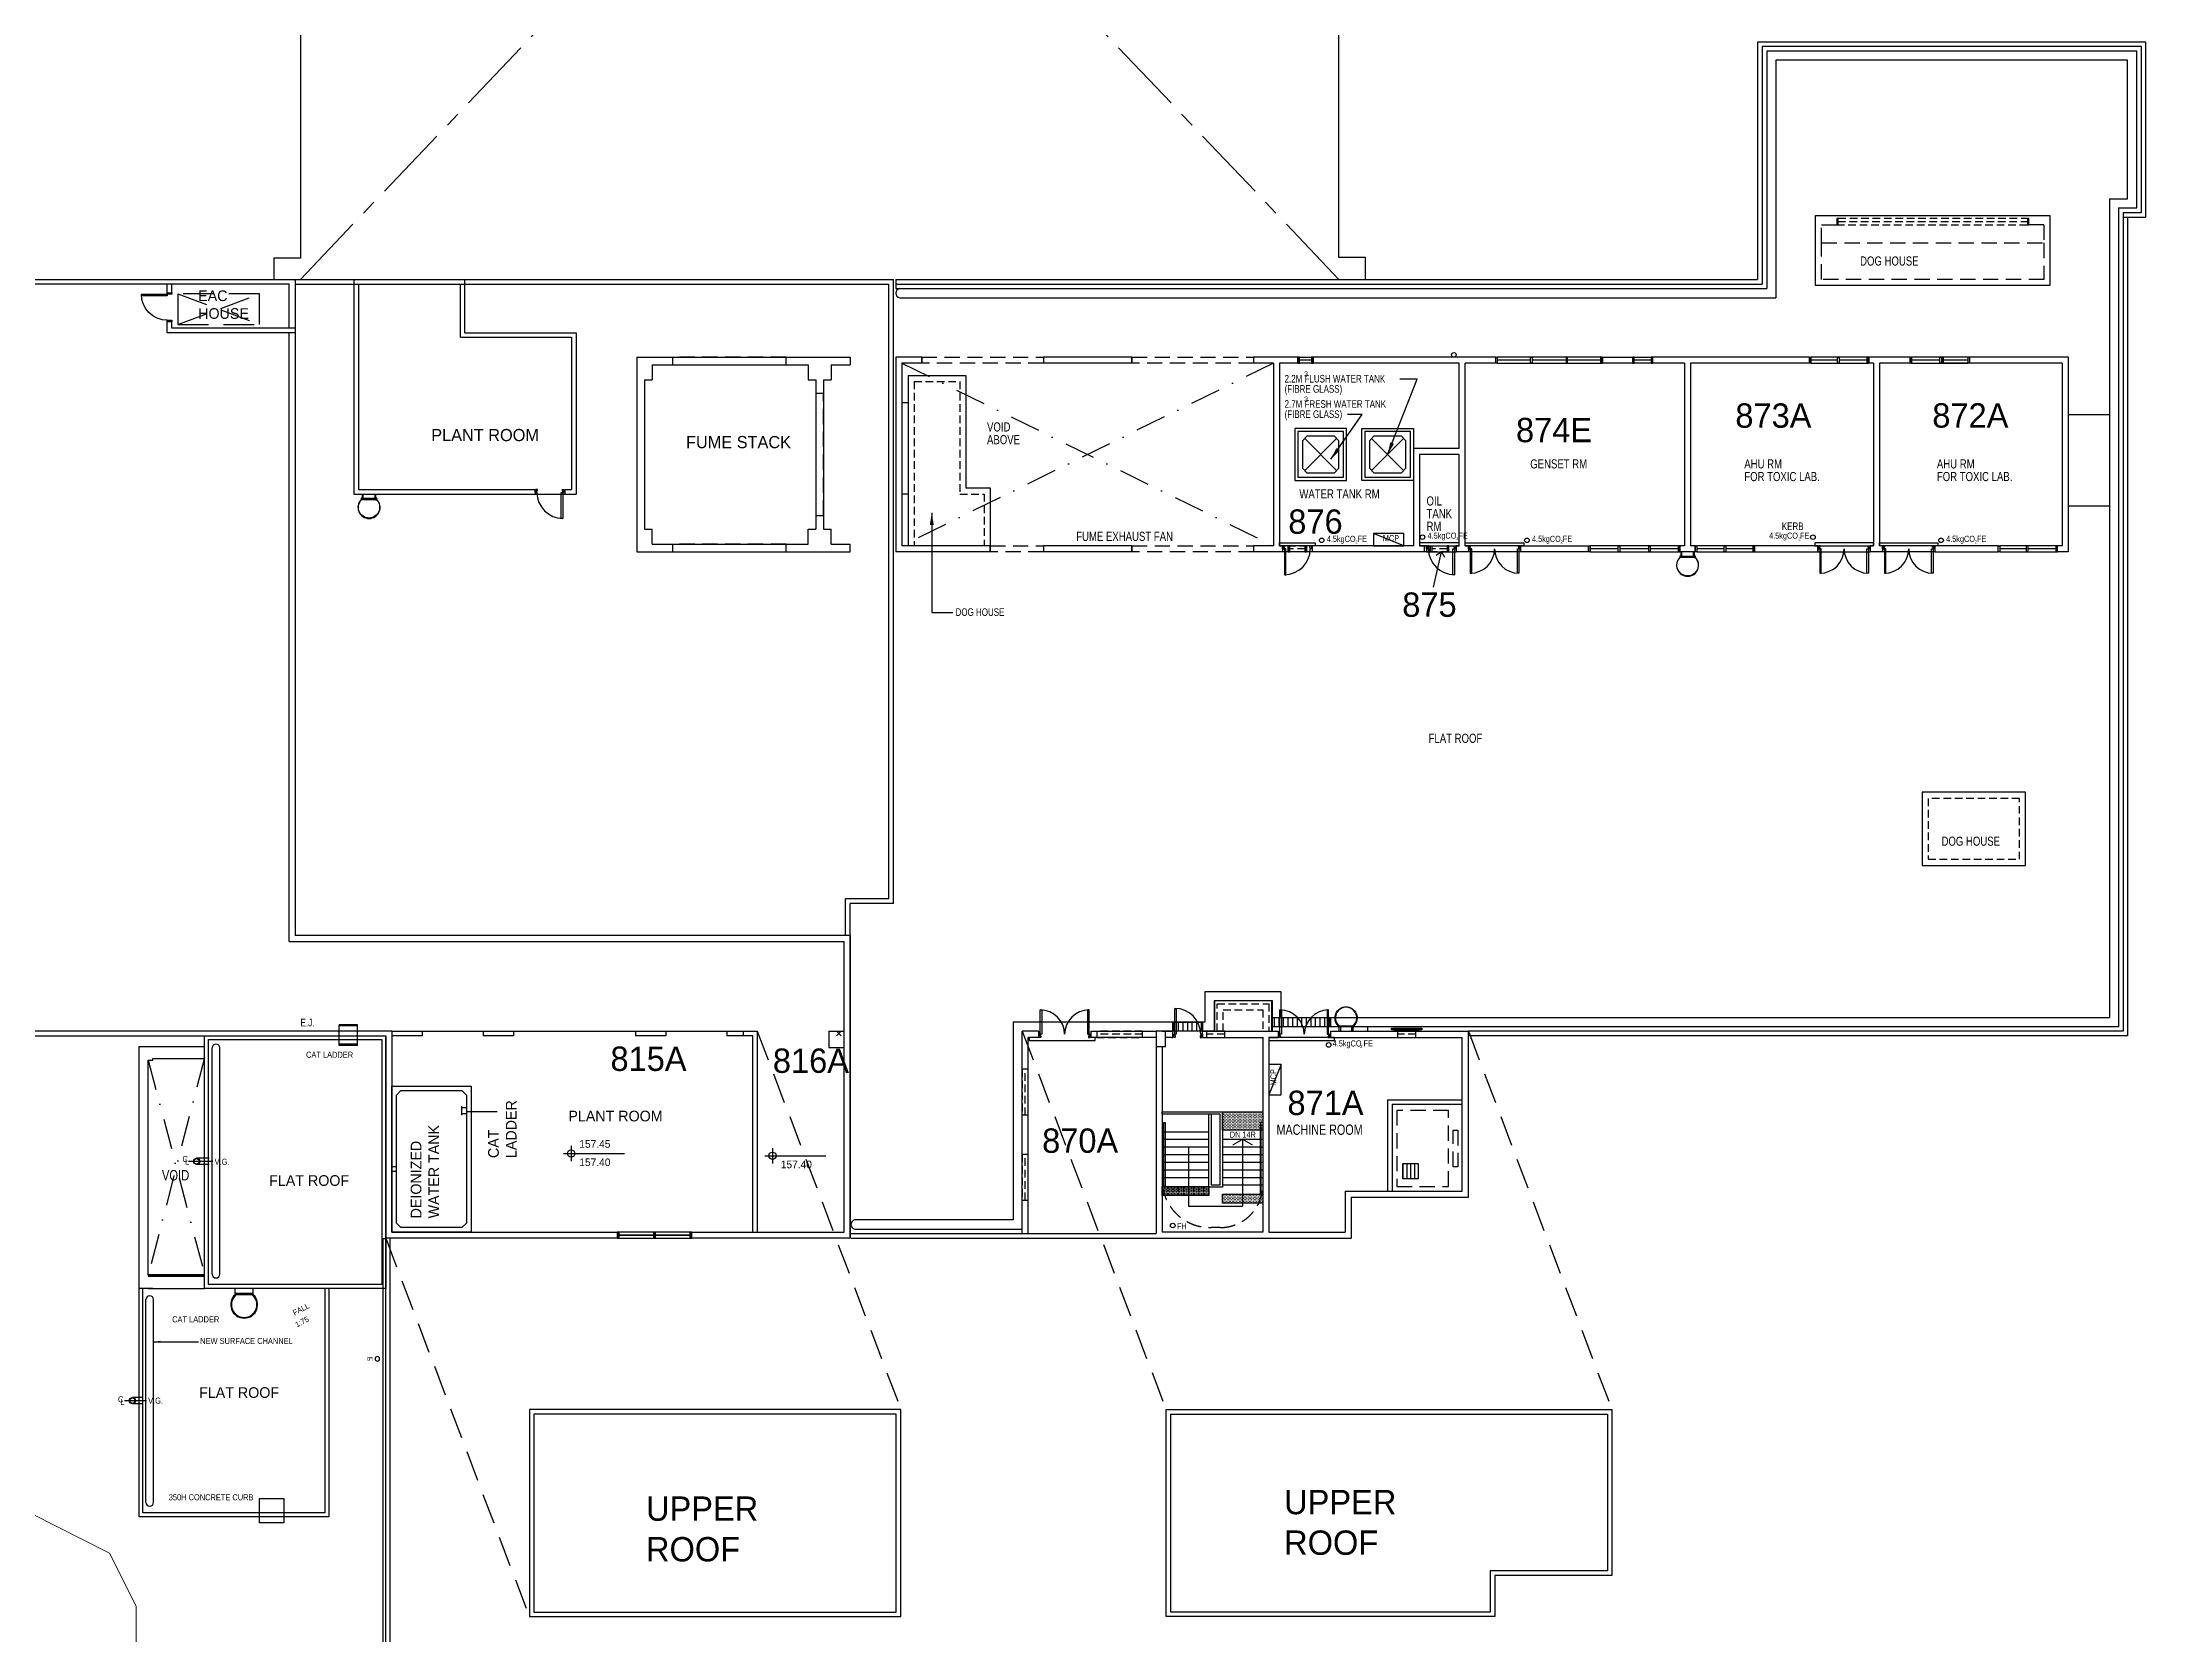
# Model space of a CAD drawing. Header units: millimetres. Extents: x -68474 to 329073, y -131063 to 73864.
# Drawn here: x 190464 to 259550, y -62584 to -10250 of the extents above; entities that cross this region are included whole.
import ezdxf

# ---------------------------------------------------------------- set-up
doc = ezdxf.new("R2010")
doc.units = ezdxf.units.MM
doc.header["$LTSCALE"] = 2000
doc.header["$MEASUREMENT"] = 0
for name, pattern in [('CENTER', [2, 1.25, -0.25, 0.25, -0.25]), ('DASHDOT', [1, 0.5, -0.25, 0, -0.25]), ('DASHED', [0.75, 0.5, -0.25]), ('HIDDEN', [0.375, 0.25, -0.125]), ('HIDDEN2', [0.1875, 0.125, -0.0625]), ('s5157a$0$DASHDOT', [1, 0.5, -0.25, 0, -0.25]), ('s5157a$0$DASHED', [0.75, 0.5, -0.25])]:
    doc.linetypes.add(name, pattern=pattern)
doc.layers.add('A-DETL-2', color=90, linetype='Continuous', lineweight=5)
for name, color, linetype in [('AR-ROOM', 15, 'Continuous'), ('AR-WALL', 137, 'Continuous'), ('PDR51', 4, 'Continuous')]:
    doc.layers.add(name, color=color, linetype=linetype)
doc.styles.add('ROMANS', font='romans')
doc.styles.add('s5157a$0$ROMANS', font='romans')
doc.styles.add('s5157a$0$STANDARD', font='txt')
doc.styles.get("Standard").update_dxf_attribs({"font": 'arial.ttf'})
doc.dimstyles.new('dim-arrow', dxfattribs={"dimscale": 100, "dimtxt": 2.5, "dimasz": 4, "dimexe": 1, "dimexo": 2, "dimgap": 1, "dimtad": 1, "dimdec": 3, "dimdsep": 46, "dimtxsty": 'ROMANS', "dimblk1": 'OBLIQUE', "dimblk2": 'OBLIQUE', "dimsah": 1, "dimcen": 1, "dimdle": 1, "dimclrd": 256, "dimclre": 256, "dimclrt": 2, "dimadec": 0, "dimazin": 0, "dimtfac": 1, "dimtdec": 3, "dimtix": 1, "dimtmove": 2, "dimatfit": 3, "dimfxl": 1, "dimtolj": 1, "dimlwd": -1, "dimlwe": -1, "dimarcsym": 0})
doc.dimstyles.new('s5157a$0$STANDARD$7', dxfattribs={"dimtxt": 200, "dimasz": 200, "dimexe": 200, "dimexo": 400, "dimgap": 100, "dimtad": 1, "dimdec": 0, "dimzin": 0, "dimdsep": 46, "dimtxsty": 's5157a$0$ROMANS', "dimcen": 20, "dimdle": 200, "dimclrt": 6, "dimadec": 0, "dimazin": 0, "dimtfac": 1, "dimtdec": 0, "dimtofl": 0, "dimtmove": 2, "dimatfit": 3, "dimfxl": 1, "dimtolj": 1, "dimtzin": 0, "dimarcsym": 0})

# ---------------------------------------------------------------- blocks, each defined once
blk = doc.blocks.new('FS')
blk.add_circle((0, 0), 75)
at = {"width": 0.75}
for tag, p, height in [('FS', (-638, -75), 200), ('2', (-329, -75), 100)]:
    blk.add_attdef(tag, p, '', height=height, dxfattribs=at)
blk = doc.blocks.new('_Oblique')
at = {"color": 0, "linetype": 'ByBlock', "lineweight": -2}
blk.add_line((-0.5, -0.5), (0.5, 0.5), dxfattribs=at)

msp = doc.modelspace()

# ---------------------------------------------------------------- hatches: boundary and pattern name
at = {"layer": 'AR-WALL', "linetype": 'Continuous'}
h = msp.add_hatch(dxfattribs=at)
h.set_pattern_fill('_USER', color=256, scale=150, angle=90, style=0, pattern_type=0)
h.set_pattern_definition([(90, (-26615, -60700), (-150, 9e-15), [])])
h.paths.add_polyline_path([(228570, -42750), (227600, -42750), (227600, -42450), (228570, -42450)])
h = msp.add_hatch(dxfattribs=at)
h.set_pattern_fill('_USER', color=256, scale=150, angle=90, style=0, pattern_type=0)
h.set_pattern_definition([(90, (-22565, -60550), (-150, 9e-15), [])])
h.paths.add_polyline_path([(232770, -42600), (230850, -42600), (230850, -42300), (232770, -42300)])
at = {"layer": 'AR-WALL'}
h = msp.add_hatch(dxfattribs=at)
h.set_pattern_fill('DOTS', color=256, scale=750, angle=360, style=0)
h.set_pattern_definition([(180, (222442.75, -34818.24), (-23.4375, -46.875), [0, -46.875])])
h.paths.add_polyline_path([(229225, -46000), (229225, -45400), (230550, -45400), (230550, -46000)])
h = msp.add_hatch(dxfattribs=at)
h.set_pattern_fill('_USER', color=256, scale=125, angle=90, style=0, pattern_type=0)
h.set_pattern_definition([(270, (248664.33, 214409.74), (-125, -8e-15), [])])
h.paths.add_polyline_path([(235650, -47100), (235650, -47600), (235150, -47600), (235150, -47100)])
h = msp.add_hatch(dxfattribs=at)
h.set_pattern_fill('DOTS', color=256, scale=750, angle=360, style=0)
h.set_pattern_definition([(180, (220592.75, -36968.24), (-23.4375, -46.875), [0, -46.875])])
h.paths.add_polyline_path([(227250, -48150), (227250, -47850), (228775, -47850), (228775, -48150)])
h = msp.add_hatch(dxfattribs=at)
h.set_pattern_fill('DOTS', color=256, scale=750, angle=360, style=0)
h.set_pattern_definition([(180, (222442.75, -37218.24), (-23.4375, -46.875), [0, -46.875])])
h.paths.add_polyline_path([(229225, -48400), (229225, -48100), (230550, -48100), (230550, -48400)])

# ---------------------------------------------------------------- linework, layer by layer
at = {"color": 10, "linetype": 'CENTER'}
for p, q in [((198950, -18049.9), (233050, 17825)), ((233050, -18050), (198950, 17825))]:
    msp.add_line(p, q, dxfattribs=at)
at = {"color": 10}
for points in [[(214100, 17825), (198950, 17825), (198950, -17350), (198075, -17350), (198075, -18049.9)], [(233925, -18050), (233925, -17325), (233050, -17325), (233050, 17825), (217900, 17825)]]:
    msp.add_lwpolyline(points, dxfattribs=at)
at = {"layer": 'A-DETL-2'}
for p, q in [((192674.4, -59893.8), (190149.9, -58615.9)), ((193548.7, -61639.6), (192674.4, -59893.8)), ((193548.7, -67699.7), (193548.7, -61639.6))]:
    msp.add_line(p, q, dxfattribs=at)
at = {"layer": 'AR-ROOM'}
for p, q in [((236152.2, -28154.4), (236415, -27000)), ((236415, -27000), (236242.2, -27120.9)), ((236415, -27000), (236519.4, -27171.5))]:
    msp.add_line(p, q, dxfattribs=at)
at = {"layer": 'AR-WALL'}
for p, q in [((246800, -10250), (246800, -18050)), ((259550, -10250), (246800, -10250)), ((259550, -16000), (259550, -10250)), ((246950, -10400), (246950, -18200)), ((259400, -10400), (246950, -10400)), ((259400, -15850), (259400, -10400)), ((258800, -15850), (259400, -15850)), ((258800, -15850), (258800, -42750)), ((258800, -16000), (259550, -16000)), ((258950, -16000), (258950, -42900)), ((198775, -18049.9), (218424.9, -18049.9)), ((198775, -18199.9), (218274.9, -18199.9)), ((200700, -18049.9), (200700, -25099.9)), ((200700, -18049.9), (204350, -18049.9)), ((200850, -18199.9), (204200, -18199.9)), ((200850, -18199.9), (200850, -24949.9)), ((204200, -19949.9), (204200, -18199.9)), ((204350, -19799.9), (204350, -18049.9)), ((218274.9, -38400), (218274.9, -18199.9)), ((218424.9, -38550), (218424.9, -18049.9)), ((218500, -18050), (246800, -18050)), ((218500, -18050), (218500, -18350)), ((218500, -18200), (246950, -18200)), ((204200, -19949.9), (207850, -19949.9)), ((204350, -19799.9), (208000, -19799.9)), ((207850, -19949.9), (207850, -24949.9)), ((208000, -19799.9), (208000, -25099.9)), ((210000, -20600), (210000, -27000)), ((210000, -20600), (217000, -20600)), ((217000, -20600), (217000, -20850)), ((218500, -20600), (218500, -27000)), ((219350, -20600), (218500, -20600)), ((219350, -20600), (219350, -20800)), ((226250, -20600), (223350, -20600)), ((223350, -20600), (223350, -20800)), ((226250, -20600), (226250, -20800)), ((230250, -20600), (230250, -20800)), ((231700, -20600), (230250, -20600)), ((231700, -20800), (231700, -20600)), ((232150, -20700), (231750, -20700)), ((232200, -20800), (232200, -20600)), ((238200, -20600), (232200, -20600)), ((238200, -20800), (238200, -20600)), ((239341.7, -20700), (238250, -20700)), ((240508.3, -20700), (239391.7, -20700)), ((241650, -20700), (240558.3, -20700)), ((241700, -20600), (241700, -20800)), ((243300, -20700), (242750, -20700)), ((248500, -20600), (243350, -20600)), ((243350, -20600), (243350, -20800)), ((248500, -20600), (248500, -20800)), ((249425, -20700), (248550, -20700)), ((250400, -20700), (249475, -20700)), ((251807.5, -20600), (250450, -20600)), ((250450, -20600), (250450, -20800)), ((251807.5, -20600), (251807.5, -20800)), ((252782.5, -20700), (251857.5, -20700)), ((253707.5, -20700), (252832.5, -20700)), ((257000, -20600), (252900, -20600)), ((253757.5, -20600), (253757.5, -20800)), ((257000, -20600), (257000, -27000)), ((210250, -21350), (210500, -21350)), ((210250, -21350), (210250, -26250)), ((210500, -20850), (210500, -21350)), ((210500, -20850), (215625, -20850)), ((215625, -20850), (215625, -21350)), ((215625, -21350), (215875, -21350)), ((215875, -21350), (215875, -26250)), ((216125, -21350), (216375, -21350)), ((216125, -21350), (216125, -26250)), ((216375, -20850), (216375, -21350)), ((216375, -20850), (217000, -20850)), ((218700, -20800), (218700, -26800)), ((219350, -20800), (218700, -20800)), ((218900, -21200), (218900, -26800)), ((218900, -21200), (220800, -21200)), ((220800, -21200), (220800, -24900)), ((226250, -20800), (223350, -20800)), ((230900, -20800), (230250, -20800)), ((230900, -20800), (230900, -26800)), ((231100, -20800), (231100, -26800)), ((231700, -20800), (231100, -20800)), ((237000, -20800), (232200, -20800)), ((237000, -23600), (237000, -20800)), ((237200, -26800), (237200, -20800)), ((238200, -20800), (237200, -20800)), ((244400, -20800), (243350, -20800)), ((244400, -20800), (244400, -26800)), ((244600, -20800), (244600, -26800)), ((248500, -20800), (244600, -20800)), ((250600, -20800), (250450, -20800)), ((250600, -20800), (250600, -26800)), ((250800, -20800), (250800, -26800)), ((251807.5, -20800), (250800, -20800)), ((256800, -20800), (252900, -20800)), ((256800, -20800), (256800, -26800)), ((218900, -22100), (218700, -22100)), ((258350, -22500), (257000, -22500)), ((232975, -23275), (231925, -24325)), ((232975, -24325), (231925, -23275)), ((235175, -23275), (234125, -24325)), ((235175, -24325), (234125, -23275)), ((235500, -23600), (235500, -26800)), ((237000, -23600), (235500, -23600)), ((235700, -23800), (235700, -26800)), ((237000, -23800), (235700, -23800)), ((237000, -26800), (237000, -23800)), ((200700, -25099.9), (206655, -25099.9)), ((200850, -24949.9), (206655, -24949.9)), ((200975, -25099.9), (200975, -25250.4)), ((201013, -25250.4), (201013, -25099.9)), ((201387, -25099.9), (201387, -25250.4)), ((201425, -25250.4), (201425, -25099.9)), ((206655, -25049.9), (206655, -24949.9)), ((206655, -24949.9), (206655, -25099.9)), ((207625, -25049.9), (207625, -24949.9)), ((207625, -24949.9), (207625, -25099.9)), ((207625, -24949.9), (207850, -24949.9)), ((207625, -25099.9), (208000, -25099.9)), ((218900, -25100), (218700, -25100)), ((220800, -24900), (221600, -24900)), ((221600, -24900), (221600, -26800)), ((258350, -25500), (257000, -25500)), ((210250, -26250), (210500, -26250)), ((210500, -26750), (210500, -26250)), ((215625, -26250), (215875, -26250)), ((215625, -26750), (215625, -26250)), ((216125, -26250), (216375, -26250)), ((216375, -26750), (216375, -26250)), ((210500, -26750), (215625, -26750)), ((216375, -26750), (217000, -26750)), ((217000, -27000), (217000, -26750)), ((221600, -26800), (218700, -26800)), ((221600, -26800), (221600, -27000)), ((226250, -26800), (223350, -26800)), ((223350, -26800), (223350, -27000)), ((226250, -26800), (226250, -27000)), ((230900, -26800), (230250, -26800)), ((230250, -26800), (230250, -27000)), ((231100, -26800), (231200, -26800)), ((231200, -26900), (231200, -26800)), ((231200, -26800), (231200, -27000)), ((232170, -26900), (232170, -26800)), ((232170, -26800), (232170, -27000)), ((235500, -26800), (232170, -26800)), ((235185, -26800), (234185, -26400)), ((235930, -26800), (235700, -26800)), ((235930, -26900), (235930, -26800)), ((235930, -26800), (235930, -27000)), ((236900, -26900), (236900, -26800)), ((236900, -26800), (236900, -27000)), ((237000, -26800), (236900, -26800)), ((237200, -26800), (237300, -26800)), ((237300, -26800), (237300, -27000)), ((237300, -26900), (237300, -26800)), ((239020, -26900), (239020, -26800)), ((241250, -26800), (241250, -27000)), ((242225, -26900), (241300, -26900)), ((243225, -26900), (242275, -26900)), ((244200, -26900), (243275, -26900)), ((244250, -26800), (244250, -27000)), ((244400, -26800), (244250, -26800)), ((244750, -26800), (244600, -26800)), ((244750, -26800), (244750, -27000)), ((245700, -26900), (244800, -26900)), ((246650, -26900), (245750, -26900)), ((248780, -26900), (248780, -26800)), ((248780, -26800), (248780, -27000)), ((248780, -26900), (248780, -26800)), ((250500, -26900), (250500, -26800)), ((250600, -26800), (250500, -26800)), ((250500, -26800), (250500, -27000)), ((250600, -26800), (250500, -26800)), ((250500, -26900), (250500, -26800)), ((250900, -26800), (250800, -26800)), ((250900, -26900), (250900, -26800)), ((250900, -26900), (250900, -26800)), ((250900, -26800), (250900, -27000)), ((252620, -26900), (252620, -26800)), ((252620, -26900), (252620, -26800)), ((255625, -26900), (254750, -26900)), ((256600, -26900), (255675, -26900)), ((256800, -26800), (256650, -26800)), ((256650, -27000), (256650, -26800)), ((210000, -27000), (217000, -27000)), ((221600, -27000), (218500, -27000)), ((226250, -27000), (223350, -27000)), ((231200, -27000), (230250, -27000)), ((232170, -27000), (231200, -27000)), ((235930, -27000), (232170, -27000)), ((235930, -27000), (236900, -27000)), ((237300, -27000), (236900, -27000)), ((239020, -27000), (237300, -27000)), ((244750, -27000), (244250, -27000)), ((244275, -27000), (244275, -27150.5)), ((244313, -27150.5), (244313, -27000)), ((244687, -27000), (244687, -27150.5)), ((244725, -27150.5), (244725, -27000)), ((248780, -27000), (250500, -27000)), ((250900, -27000), (250500, -27000)), ((252620, -27000), (250900, -27000)), ((257000, -27000), (256650, -27000)), ((255600, -34900), (252200, -34900)), ((218274.9, -38400), (216850, -38400)), ((216850, -39600), (216850, -38400)), ((218424.9, -38550), (217000, -38550)), ((217000, -39600), (217000, -38550)), ((217000, -39600), (217000, -38550)), ((216800.1, -49350), (216800.1, -39800)), ((217000, -49550), (217000, -39600)), ((200225, -43215), (200225, -42535)), ((200825, -42535), (200225, -42535)), ((200825, -42575), (200225, -42575)), ((200825, -43215), (200825, -42535)), ((202950, -42750), (204950, -42750)), ((205950, -42750), (209950, -42750)), ((210950, -42750), (212950, -42750)), ((223183.2, -42750), (222650, -42750)), ((222650, -49400), (222650, -42750)), ((223183.2, -42750), (223183.2, -42950)), ((223183.2, -42750), (223183.2, -42950)), ((224903.2, -42750), (224903.2, -42950)), ((224903.2, -42750), (227050, -42750)), ((224903.2, -42800), (224903.2, -42950)), ((227050, -42750), (227050, -49400)), ((227250, -42750), (227450, -42750)), ((227450, -42750), (227600, -42750)), ((227600, -42950), (227600, -42750)), ((228570, -42750), (231050, -42750)), ((228570, -42950), (228570, -42750)), ((228588.2, -42750), (231068.2, -42750)), ((231050, -42750), (231050, -42950)), ((231050, -42750), (231050, -42950)), ((232770, -42750), (232770, -42950)), ((232770, -42750), (237300, -42750)), ((232770, -42800), (232770, -42950)), ((233059, -42750), (233059, -42599.5)), ((233097, -42599.5), (233097, -42750)), ((233471, -42750), (233471, -42599.5)), ((233509, -42599.5), (233509, -42750)), ((237300, -48200), (237300, -42750)), ((258800, -42750), (237300, -42750)), ((200825, -43175), (200225, -43175)), ((200825, -43215), (200225, -43215)), ((222850, -49400), (222850, -42950)), ((223183.2, -42950), (222850, -42950)), ((223183.2, -42850), (223183.2, -42950)), ((224903.2, -42850), (224903.2, -42950)), ((227050, -42950), (224903.2, -42950)), ((227250, -43250), (227250, -49350)), ((227550, -42950), (227350, -42950)), ((227550, -42950), (227600, -42950)), ((227600, -42850), (227600, -42950)), ((228570, -42850), (228570, -42950)), ((228570, -42950), (230550, -42950)), ((228588.2, -42950), (230568.2, -42950)), ((230550, -42950), (230550, -49350)), ((230750, -42950), (230750, -49350)), ((230750, -42950), (231050, -42950)), ((231050, -42850), (231050, -42950)), ((232770, -42850), (232770, -42950)), ((232770, -42950), (237100, -42950)), ((237100, -48000), (237100, -42950)), ((258950, -42900), (237300, -42900)), ((231150, -43838.8), (230750, -44838.8)), ((202250, -44700), (202100, -44850)), ((202100, -49050), (202100, -44850)), ((202250, -44700), (204250, -44700)), ((204250, -44700), (204400, -44850)), ((204400, -44850), (204400, -49050)), ((204250, -45510.8), (204250, -45210.8)), ((204400, -45260.8), (204250, -45260.8)), ((204400, -45460.8), (204250, -45460.8)), ((204400, -45383.5), (205408, -45383.5)), ((234650, -45000), (237100, -45000)), ((234650, -45000), (234650, -48000)), ((234800, -45150), (237100, -45150)), ((234800, -45150), (234800, -48000)), ((227250, -46050), (228775, -46050)), ((195950.2, -46925), (195535.9, -46925)), ((207585.6, -46768.5), (209585.6, -46768.5)), ((207835.6, -46518.5), (207835.6, -47018.5)), ((214201.8, -46840.4), (216201.8, -46840.4)), ((214451.8, -46590.4), (214451.8, -47090.4)), ((227250, -46300), (228775, -46300)), ((227250, -46550), (228775, -46550)), ((227250, -46800), (228775, -46800)), ((228106, -46550), (228106, -48500)), ((229225, -46300), (230550, -46300)), ((229225, -46550), (230550, -46550)), ((229225, -46800), (230550, -46800)), ((229887.5, -46300), (229887.5, -48500)), ((196068, -47025), (195275.6, -47025)), ((195950.2, -47125), (195535.9, -47125)), ((227250, -47050), (228775, -47050)), ((227250, -47300), (228775, -47300)), ((227250, -47550), (228775, -47550)), ((229225, -47050), (230550, -47050)), ((229225, -47300), (230550, -47300)), ((229225, -47550), (230550, -47550)), ((229225, -47800), (230550, -47800)), ((233250, -48000), (233250, -49350)), ((233250, -48000), (237100, -48000)), ((233450, -48200), (237300, -48200)), ((233450, -48200), (233450, -49550)), ((202250, -49200), (202100, -49050)), ((204400, -49050), (204250, -49200)), ((228106, -48500), (229887.5, -48500)), ((204250, -49200), (202250, -49200)), ((217026.8, -49400), (227050, -49400)), ((217026.8, -49550), (233450, -49550)), ((230550, -49350), (227250, -49350)), ((193950.2, -50750), (193950.2, -50800)), ((196800.2, -51407.6), (196800.2, -51200)), ((197400.2, -51367.6), (196800.2, -51367.6)), ((197400.2, -51407.6), (196800.2, -51407.6)), ((197400.2, -51407.6), (197400.2, -51200)), ((193893, -54887.5), (193172.1, -54887.5)), ((193775.2, -54787.5), (193432.4, -54787.5)), ((193775.2, -54987.5), (193432.4, -54987.5))]:
    msp.add_line(p, q, dxfattribs=at)
at = {"layer": 'AR-WALL', "linetype": 'Continuous'}
for p, q in [((247100, -10550), (247100, -18350)), ((259250, -10550), (247100, -10550)), ((247400, -10850), (247400, -18650)), ((258950, -10850), (247400, -10850)), ((258950, -15400), (258950, -10850)), ((259250, -15700), (259250, -10550)), ((258350, -15400), (258950, -15400)), ((258350, -15400), (258350, -42300)), ((258650, -15700), (259250, -15700)), ((258650, -15700), (258650, -42600)), ((198575, -18200.1), (185075, -18200.1)), ((185275, -18050.3), (198774.9, -18050)), ((193725, -18538.3), (194575, -18538.3)), ((193725, -18588.3), (193725, -18538.3)), ((194575, -18588.3), (193725, -18588.3)), ((194575, -18588.3), (194575, -18200.1)), ((194575, -18488.3), (194725, -18488.3)), ((194575, -18538.3), (194575, -18488.3)), ((194725, -18538.3), (194575, -18538.3)), ((194575, -18538.3), (194575, -18588.3)), ((194725, -18538.3), (194725, -18200.1)), ((194725, -18488.3), (194725, -18538.3)), ((198575, -19650.1), (198575, -18200.1)), ((198775, -18049.9), (198775, -19675.1)), ((218500, -18350), (247100, -18350)), ((218627.1, -18650), (247400, -18650)), ((194575, -19800.1), (194575, -19388.3)), ((194575, -19388.3), (194725, -19388.3)), ((194575, -19438.3), (194575, -19388.3)), ((194725, -19438.3), (194575, -19438.3)), ((194725.1, -19438.3), (194575, -19438.3)), ((198775, -19800.1), (194575, -19800.1)), ((194725, -19650.1), (194725, -19388.3)), ((194725, -19388.3), (194725, -19438.3)), ((198775, -19650.1), (194725, -19650.1)), ((198575, -39800), (198575, -19800.1)), ((198774.9, -19650.1), (198776.1, -39600)), ((206655, -25099.9), (207625, -25099.9)), ((198575, -39800), (216800, -39800)), ((217000, -39600), (198776.1, -39600)), ((217000, -39600), (213700, -39600)), ((213700, -39800), (216775, -39800)), ((216800, -42750), (216800, -39800)), ((217000, -39600), (217000, -49550)), ((231150, -41450), (228650, -41450)), ((228650, -41450), (228650, -42450)), ((231150, -42300), (231150, -41450)), ((201950, -42750), (158250, -42750)), ((201950, -42750), (201950, -49350)), ((201950, -42750), (202950, -42750)), ((202950, -42750), (202950, -42900)), ((204950, -42750), (204950, -42900)), ((204950, -42750), (205950, -42750)), ((205950, -42750), (205950, -42900)), ((209950, -42750), (209950, -42900)), ((209950, -42750), (210950, -42750)), ((210950, -42750), (210950, -42900)), ((212950, -42750), (212950, -42900)), ((212950, -42750), (213950, -42750)), ((213500, -42900), (213500, -42750)), ((213950, -42750), (213950, -49350)), ((216300, -42750), (216300, -43300)), ((216300, -42750), (216800, -42750)), ((216550, -42900), (216700, -42750)), ((216550, -42750), (216700, -42900)), ((217000, -42750), (217000, -49550)), ((228650, -42450), (222350, -42450)), ((228650, -42750), (227250, -42750)), ((228950, -42750), (227600, -42750)), ((230850, -42300), (258350, -42300)), ((234000, -42600), (230850, -42600)), ((258650, -42600), (234000, -42600)), ((234000, -42750), (234000, -42600)), ((183400.1, -42900), (201750, -42900)), ((195800.2, -51200), (195800.2, -42900)), ((195800.2, -42900), (201750, -42900)), ((195925.2, -51075), (195925.2, -43025)), ((195925.2, -43025), (201625, -43025)), ((196050.2, -50731.5), (196050.2, -43299.7)), ((196300.2, -50731.5), (196300.2, -43299.7)), ((201625, -43025), (201625, -51075)), ((201750, -49550), (201750, -42900)), ((201750, -42900), (201750, -51200)), ((202950, -42900), (201950, -42900)), ((205950, -42900), (204950, -42900)), ((210950, -42900), (209950, -42900)), ((213800, -42900), (212950, -42900)), ((213800, -49350), (213800, -42900)), ((216800, -43300), (216300, -43300)), ((216800, -49350), (216800, -43300)), ((216800, -49350), (216800, -43300)), ((201950, -44550), (204550, -44550)), ((204550, -44550), (204550, -49350)), ((209350, -49550), (201750, -49550)), ((201900, -72749.8), (201900, -49575)), ((201950, -49350), (204550, -49350)), ((204550, -49350), (209350, -49350)), ((211800, -49350), (216800, -49350)), ((217000, -49550), (211800, -49550)), ((215700, -49350), (216800, -49350)), ((217000, -49550), (215700, -49550)), ((217153.9, -49250), (222650, -49250)), ((193650.2, -58700), (193650.2, -50750)), ((201625, -51075), (195925.2, -51075)), ((193775.2, -58575), (193775.2, -51200)), ((193875.2, -58227.6), (193875.2, -51564.7)), ((194125.2, -58227.6), (194125.2, -51564.7)), ((201750, -51200), (195800.2, -51200)), ((199750.2, -51200), (199750.2, -58575)), ((199875.2, -51200), (199875.2, -58700)), ((199875.2, -58700), (193650.2, -58700)), ((199750.2, -58575), (193775.2, -58575))]:
    msp.add_line(p, q, dxfattribs=at)
at = {"layer": 'AR-WALL', "linetype": 'HIDDEN'}
for p, q in [((248900, -16850), (248900, -16250)), ((248900, -16250), (249400, -16250)), ((256200, -16250), (255700, -16250)), ((256200, -16250), (256200, -16850))]:
    msp.add_line(p, q, dxfattribs=at)
at = {"layer": 'AR-WALL', "linetype": 'HIDDEN2'}
for p, q in [((249440, -16150), (255660, -16150)), ((219100, -21400), (219100, -26800)), ((219100, -21400), (220600, -21400)), ((220600, -21400), (220600, -25100)), ((220600, -25100), (221400, -25100)), ((221400, -25100), (221400, -26800)), ((231935, -26900), (231435, -26900)), ((236600, -26900), (236100, -26900)), ((226600, -42850), (225100, -42850)), ((229300, -42850), (228700, -42850)), ((235575, -42850), (234975, -42850)), ((222750, -45500), (222750, -44000)), ((222750, -48300), (222750, -46800))]:
    msp.add_line(p, q, dxfattribs=at)
at = {"layer": 'AR-WALL', "linetype": 's5157a$0$DASHED'}
for p, q in [((194925, -18524.9), (197600, -19525)), ((194925, -19525), (197600, -18524.9))]:
    msp.add_line(p, q, dxfattribs=at)
at = {"layer": 'AR-WALL', "linetype": 'DASHDOT'}
for p, q in [((230900, -20800), (218700, -26800)), ((218700, -20800), (230900, -26800))]:
    msp.add_line(p, q, dxfattribs=at)
at = {"layer": 'AR-WALL', "linetype": 'DASHED'}
for p, q in [((213950, -42750), (218666, -55181.4)), ((222650, -42750), (227374.9, -55181.4)), ((237300, -42750), (242016, -55181.4)), ((201750, -49550), (206466, -61981.4))]:
    msp.add_line(p, q, dxfattribs=at)
at = {"layer": 'AR-WALL', "linetype": 's5157a$0$DASHDOT'}
for p, q in [((195800.2, -43620), (193950.2, -50750)), ((193950.2, -43700), (195800.2, -50750))]:
    msp.add_line(p, q, dxfattribs=at)
at = {"layer": 'AR-WALL'}
for points in [[(256400, -18250), (248700, -18250), (248700, -15950), (256400, -15950)], [(231700, -20800), (231750, -20800), (231750, -20600), (231700, -20600)], [(231700, -20600), (232200, -20600), (232200, -20800), (231700, -20800)], [(232150, -20800), (232200, -20800), (232200, -20600), (232150, -20600)], [(238250, -20800), (238200, -20800), (238200, -20600), (238250, -20600)], [(241650, -20800), (241650, -20600), (238250, -20600), (238250, -20800)], [(239391.7, -20800), (239341.7, -20800), (239341.7, -20600), (239391.7, -20600)], [(240508.3, -20800), (240558.3, -20800), (240558.3, -20600), (240508.3, -20600)], [(241650, -20800), (241700, -20800), (241700, -20600), (241650, -20600)], [(242700, -20800), (241700, -20800), (241700, -20600), (242700, -20600)], [(242700, -20800), (242750, -20800), (242750, -20600), (242700, -20600)], [(242700, -20600), (243350, -20600), (243350, -20800), (242700, -20800)], [(243300, -20800), (243350, -20800), (243350, -20600), (243300, -20600)], [(248550, -20800), (248500, -20800), (248500, -20600), (248550, -20600)], [(250400, -20800), (250400, -20600), (248550, -20600), (248550, -20800)], [(249475, -20800), (249425, -20800), (249425, -20600), (249475, -20600)], [(250400, -20800), (250450, -20800), (250450, -20600), (250400, -20600)], [(251857.5, -20800), (251807.5, -20800), (251807.5, -20600), (251857.5, -20600)], [(253707.5, -20800), (253707.5, -20600), (251857.5, -20600), (251857.5, -20800)], [(252832.5, -20800), (252782.5, -20800), (252782.5, -20600), (252832.5, -20600)], [(252850, -20800), (252900, -20800), (252900, -20600), (252850, -20600)], [(231600, -24650), (233300, -24650), (233300, -22950), (231600, -22950)], [(231700, -24550), (233200, -24550), (233200, -23050), (231700, -23050)], [(232000, -24400), (232900, -24400), (233050, -24250), (233050, -23350), (232900, -23200), (232000, -23200), (231850, -23350), (231850, -24250)], [(235500, -24650), (233800, -24650), (233800, -22950), (235500, -22950)], [(233900, -24550), (235400, -24550), (235400, -23050), (233900, -23050)], [(234200, -24400), (235100, -24400), (235250, -24250), (235250, -23350), (235100, -23200), (234200, -23200), (234050, -23350), (234050, -24250)], [(200975, -25237.9), (200975, -25287.9), (200957, -25287.9), (200957, -25237.9)], [(201425, -25275.4), (201425, -25250.4), (200975, -25250.4), (200975, -25275.4)], [(201425, -25237.9), (201425, -25287.9), (201443, -25287.9), (201443, -25237.9)], [(206715, -24999.9), (206730, -24999.9), (206730, -24949.9), (206730, -24949.9), (206730, -24949.9), (206680, -24949.9), (206680, -25049.9), (206680, -25049.9), (206680, -25049.9), (206715, -25049.9)], [(207515, -25049.9), (207565, -25049.9), (207565, -25899.9), (207515, -25899.9)], [(207565, -24999.9), (207550, -24999.9), (207550, -24949.9), (207550, -24949.9), (207550, -24949.9), (207600, -24949.9), (207600, -25049.9), (207600, -25049.9), (207600, -25049.9), (207565, -25049.9)], [(232270, -26800), (231100, -26800), (231100, -26700), (232270, -26700)], [(231260, -26850), (231275, -26850), (231275, -26800), (231275, -26800), (231275, -26800), (231225, -26800), (231225, -26900), (231225, -26900), (231225, -26900), (231260, -26900)], [(231310, -26900), (231260, -26900), (231260, -27750), (231310, -27750)], [(232110, -26850), (232095, -26850), (232095, -26800), (232095, -26800), (232095, -26800), (232145, -26800), (232145, -26900), (232145, -26900), (232145, -26900), (232110, -26900)], [(234185, -26400), (234185, -26800), (235185, -26800), (235185, -26400)], [(235700, -26800), (237000, -26800), (237000, -26700), (235700, -26700)], [(235990, -26850), (236005, -26850), (236005, -26800), (236005, -26800), (236005, -26800), (235955, -26800), (235955, -26900), (235955, -26900), (235955, -26900), (235990, -26900)], [(236790, -26900), (236840, -26900), (236840, -27750), (236790, -27750)], [(236840, -26850), (236825, -26850), (236825, -26800), (236825, -26800), (236825, -26800), (236875, -26800), (236875, -26900), (236875, -26900), (236875, -26900), (236840, -26900)], [(239120, -26800), (237200, -26800), (237200, -26700), (239120, -26700)], [(237360, -26850), (237375, -26850), (237375, -26800), (237375, -26800), (237375, -26800), (237325, -26800), (237325, -26900), (237325, -26900), (237325, -26900), (237360, -26900)], [(237410, -26900), (237360, -26900), (237360, -27700), (237410, -27700)], [(238910, -26900), (238960, -26900), (238960, -27700), (238910, -27700)], [(238960, -26850), (238945, -26850), (238945, -26800), (238945, -26800), (238945, -26800), (238995, -26800), (238995, -26900), (238995, -26900), (238995, -26900), (238960, -26900)], [(239020, -26800), (241250, -26800), (241250, -27000), (239020, -27000)], [(241300, -27000), (241250, -27000), (241250, -26800), (241300, -26800)], [(244200, -27000), (244200, -26800), (241300, -26800), (241300, -27000)], [(242275, -27000), (242225, -27000), (242225, -26800), (242275, -26800)], [(243275, -27000), (243225, -27000), (243225, -26800), (243275, -26800)], [(244200, -27000), (244250, -27000), (244250, -26800), (244200, -26800)], [(244800, -27000), (244750, -27000), (244750, -26800), (244800, -26800)], [(246650, -27000), (246650, -26800), (244800, -26800), (244800, -27000)], [(245750, -27000), (245700, -27000), (245700, -26800), (245750, -26800)], [(246650, -27000), (246700, -27000), (246700, -26800), (246650, -26800)], [(248780, -26800), (246700, -26800), (246700, -27000), (248780, -27000)], [(248680, -26800), (250600, -26800), (250600, -26700), (248680, -26700)], [(248840, -26850), (248855, -26850), (248855, -26800), (248855, -26800), (248855, -26800), (248805, -26800), (248805, -26900), (248805, -26900), (248805, -26900), (248840, -26900)], [(248840, -26850), (248855, -26850), (248855, -26800), (248855, -26800), (248855, -26800), (248805, -26800), (248805, -26900), (248805, -26900), (248805, -26900), (248840, -26900)], [(248890, -26900), (248840, -26900), (248840, -27700), (248890, -27700)], [(248890, -26900), (248840, -26900), (248840, -27700), (248890, -27700)], [(250390, -26900), (250440, -26900), (250440, -27700), (250390, -27700)], [(250390, -26900), (250440, -26900), (250440, -27700), (250390, -27700)], [(250440, -26850), (250425, -26850), (250425, -26800), (250425, -26800), (250425, -26800), (250475, -26800), (250475, -26900), (250475, -26900), (250475, -26900), (250440, -26900)], [(250440, -26850), (250425, -26850), (250425, -26800), (250425, -26800), (250425, -26800), (250475, -26800), (250475, -26900), (250475, -26900), (250475, -26900), (250440, -26900)], [(252720, -26800), (250800, -26800), (250800, -26700), (252720, -26700)], [(250960, -26850), (250975, -26850), (250975, -26800), (250975, -26800), (250975, -26800), (250925, -26800), (250925, -26900), (250925, -26900), (250925, -26900), (250960, -26900)], [(250960, -26850), (250975, -26850), (250975, -26800), (250975, -26800), (250975, -26800), (250925, -26800), (250925, -26900), (250925, -26900), (250925, -26900), (250960, -26900)], [(251010, -26900), (250960, -26900), (250960, -27700), (251010, -27700)], [(251010, -26900), (250960, -26900), (250960, -27700), (251010, -27700)], [(252510, -26900), (252560, -26900), (252560, -27700), (252510, -27700)], [(252510, -26900), (252560, -26900), (252560, -27700), (252510, -27700)], [(252560, -26850), (252545, -26850), (252545, -26800), (252545, -26800), (252545, -26800), (252595, -26800), (252595, -26900), (252595, -26900), (252595, -26900), (252560, -26900)], [(252560, -26850), (252545, -26850), (252545, -26800), (252545, -26800), (252545, -26800), (252595, -26800), (252595, -26900), (252595, -26900), (252595, -26900), (252560, -26900)], [(254700, -26800), (252620, -26800), (252620, -27000), (254700, -27000)], [(254750, -27000), (254700, -27000), (254700, -26800), (254750, -26800)], [(256600, -27000), (256600, -26800), (254750, -26800), (254750, -27000)], [(255675, -27000), (255625, -27000), (255625, -26800), (255675, -26800)], [(256600, -27000), (256650, -27000), (256650, -26800), (256600, -26800)], [(244275, -27138), (244275, -27188), (244257, -27188), (244257, -27138)], [(244725, -27175.5), (244725, -27150.5), (244275, -27150.5), (244275, -27175.5)], [(244725, -27138), (244725, -27188), (244743, -27188), (244743, -27138)], [(252200, -37300), (255600, -37300), (255600, -34900), (252200, -34900)], [(223293.2, -42850), (223243.2, -42850), (223243.2, -42050), (223293.2, -42050)], [(224793.2, -42850), (224843.2, -42850), (224843.2, -42050), (224793.2, -42050)], [(227710, -42850), (227660, -42850), (227660, -42000), (227710, -42000)], [(228950, -42750), (230850, -42750), (230850, -41750), (228950, -41750)], [(228968.2, -42750), (230868.2, -42750), (230868.2, -41750), (228968.2, -41750)], [(231160, -42850), (231110, -42850), (231110, -42050), (231160, -42050)], [(232660, -42850), (232710, -42850), (232710, -42050), (232660, -42050)], [(227050, -43250), (227350, -43250), (227350, -42750), (227050, -42750)], [(233059, -42612), (233059, -42562), (233041, -42562), (233041, -42612)], [(233509, -42574.5), (233509, -42599.5), (233059, -42599.5), (233059, -42574.5)], [(233509, -42612), (233509, -42562), (233527, -42562), (233527, -42612)], [(235775, -42650), (235775, -42700), (234775, -42700), (234775, -42650)], [(235675, -42700), (235675, -42750), (234875, -42750), (234875, -42700)], [(223243.2, -42900), (223258.2, -42900), (223258.2, -42950), (223258.2, -42950), (223258.2, -42950), (223208.2, -42950), (223208.2, -42850), (223208.2, -42850), (223208.2, -42850), (223243.2, -42850)], [(224843.2, -42900), (224828.2, -42900), (224828.2, -42950), (224828.2, -42950), (224828.2, -42950), (224878.2, -42950), (224878.2, -42850), (224878.2, -42850), (224878.2, -42850), (224843.2, -42850)], [(227660, -42900), (227675, -42900), (227675, -42950), (227675, -42950), (227675, -42950), (227625, -42950), (227625, -42850), (227625, -42850), (227625, -42850), (227660, -42850)], [(228510, -42900), (228495, -42900), (228495, -42950), (228495, -42950), (228495, -42950), (228545, -42950), (228545, -42850), (228545, -42850), (228545, -42850), (228510, -42850)], [(230750, -43050), (232910, -43050), (232910, -42950), (230750, -42950)], [(231110, -42900), (231125, -42900), (231125, -42950), (231125, -42950), (231125, -42950), (231075, -42950), (231075, -42850), (231075, -42850), (231075, -42850), (231110, -42850)], [(232710, -42900), (232695, -42900), (232695, -42950), (232695, -42950), (232695, -42950), (232745, -42950), (232745, -42850), (232745, -42850), (232745, -42850), (232710, -42850)], [(230750, -44838.8), (231150, -44838.8), (231150, -43838.8), (230750, -43838.8)], [(201950, -44550), (204550, -44550), (204550, -49350), (201950, -49350)], [(229225, -46000), (229225, -45400), (230550, -45400), (230550, -46000)], [(227340, -45750), (227340, -47850), (227300, -47850), (227300, -45750)], [(230460, -45750), (230460, -48100), (230500, -48100), (230500, -45750)], [(235650, -47100), (235650, -47600), (235150, -47600), (235150, -47100)], [(227250, -48150), (227250, -47850), (228775, -47850), (228775, -48150)], [(229225, -48400), (229225, -48100), (230550, -48100), (230550, -48400)], [(206466, -61981.4), (218666, -61981.4), (218666, -55181.4), (206466, -55181.4)], [(206616, -61831.4), (218516, -61831.4), (218516, -55331.4), (206616, -55331.4)], [(241866, -60481.4), (238016, -60481.4), (238016, -61831.4), (227524.9, -61831.4), (227524.9, -55331.4), (241866, -55331.4)]]:
    msp.add_lwpolyline(points, close=True, dxfattribs=at)
at = {"layer": 'AR-WALL', "linetype": 'HIDDEN2'}
for points in [[(249400, -16050), (249400, -16250), (255700, -16250), (255700, -16050)], [(249400, -16050), (249400, -16250), (249440, -16250), (249440, -16050)], [(255660, -16050), (255660, -16250), (255700, -16250), (255700, -16050)], [(231385, -27000), (231435, -27000), (231435, -26800), (231385, -26800)], [(231385, -26800), (231985, -26800), (231985, -27000), (231385, -27000)], [(231935, -27000), (231985, -27000), (231985, -26800), (231935, -26800)], [(236050, -27000), (235862.8, -27000), (235862.8, -26800), (236050, -26800)], [(236050, -26800), (236650, -26800), (236650, -27000), (236050, -27000)], [(236100, -27000), (236050, -27000), (236050, -26800), (236100, -26800)], [(236600, -27000), (236650, -27000), (236650, -26800), (236600, -26800)], [(252400, -37100), (255400, -37100), (255400, -35100), (252400, -35100)], [(226600, -42950), (226600, -42750), (225100, -42750), (225100, -42950)], [(229300, -42950), (229300, -42750), (228700, -42750), (228700, -42950)], [(235575, -42950), (235575, -42750), (234975, -42750), (234975, -42950)], [(222650, -45500), (222850, -45500), (222850, -44000), (222650, -44000)], [(222650, -48300), (222850, -48300), (222850, -46800), (222650, -46800)]]:
    msp.add_lwpolyline(points, close=True, dxfattribs=at)
at = {"layer": 'AR-WALL', "linetype": 'HIDDEN'}
for points in [[(256200, -18050), (248900, -18050), (248900, -16850), (256200, -16850)], [(214895, -20850), (214895, -20600), (211165, -20600), (211165, -20850)], [(219350, -20600), (223350, -20600), (223350, -20800), (219350, -20800)], [(226250, -20600), (230250, -20600), (230250, -20800), (226250, -20800)], [(216125, -21800), (215875, -21800), (215875, -25800), (216125, -25800)], [(214895, -27000), (214895, -26750), (211165, -26750), (211165, -27000)], [(221600, -26800), (223350, -26800), (223350, -27000), (221600, -27000)], [(226250, -26800), (230250, -26800), (230250, -27000), (226250, -27000)], [(236950, -47200), (236800, -47200), (236800, -46000), (236950, -46000)]]:
    msp.add_lwpolyline(points, close=True, dxfattribs=at)
at = {"layer": 'AR-WALL', "linetype": 's5157a$0$DASHED'}
msp.add_lwpolyline([(197600, -18524.9), (194925, -18524.9), (194925, -19525), (197600, -19525)], close=True, dxfattribs=at)
at = {"layer": 'AR-WALL'}
for points in [[(200957, -25287.9), (200957, -25237.9), (200944.5, -25237.9), (200944.5, -25282.6, 2.4252437), (201455.5, -25282.6), (201455.5, -25237.9), (201443, -25237.9), (201443, -25287.9, -2.4769334)], [(244257, -27188), (244257, -27138), (244244.5, -27138), (244244.5, -27182.7, 2.4252437), (244755.5, -27182.7), (244755.5, -27138), (244743, -27138), (244743, -27188, -2.4769334)], [(233041, -42562), (233041, -42612), (233028.5, -42612), (233028.5, -42567.3, -2.4252437), (233539.5, -42567.3), (233539.5, -42612), (233527, -42612), (233527, -42562, 2.4769334)]]:
    msp.add_lwpolyline(points, format="xyb", close=True, dxfattribs=at)
at = {"layer": 'AR-WALL', "linetype": 'HIDDEN2'}
for points in [[(229050, -42750), (229050, -41850), (230750, -41850), (230750, -42750)], [(229250, -42750), (229250, -42050), (230550, -42050), (230550, -42750)]]:
    msp.add_lwpolyline(points, dxfattribs=at)
at = {"layer": 'AR-WALL', "linetype": 'Continuous'}
msp.add_lwpolyline([(222350, -42450), (222350, -48950), (217153.9, -48950)], dxfattribs=at)
for points in [[(228570, -42750), (227600, -42750), (227600, -42450), (228570, -42450)], [(232770, -42600), (230850, -42600), (230850, -42300), (232770, -42300)], [(201950, -47350), (202100, -47350), (202100, -47200), (201950, -47200)], [(201750, -49575), (201655, -49575), (201655, -72749.8), (201750, -72749.8)], [(209350, -49550), (209400, -49550), (209400, -49350), (209350, -49350)], [(209400, -49445), (210550, -49445), (210550, -49350), (209400, -49350)], [(209400, -49550), (210550, -49550), (210550, -49445), (209400, -49445)], [(210550, -49550), (210600, -49550), (210600, -49350), (210550, -49350)], [(210600, -49445), (211750, -49445), (211750, -49350), (210600, -49350)], [(210600, -49550), (211750, -49550), (211750, -49445), (210600, -49445)], [(211750, -49550), (211800, -49550), (211800, -49350), (211750, -49350)], [(198400.2, -58900), (197600.2, -58900), (197600.2, -58100), (198400.2, -58100)]]:
    msp.add_lwpolyline(points, close=True, dxfattribs=at)
at = {"layer": 'AR-WALL', "elevation": -6124.3, "flags": 128}
for points in [[(251173.5, -42446.7, 0, 0, 0), (250173.5, -42446.7, 100, 0, 0), (249773.5, -42446.7, 0, 0, 0)], [(222536.1, -43279.4, 0, 0, 0), (222536.1, -44279.4, 100, 0, 0), (222536.1, -44679.4, 0, 0, 0)], [(219826.5, -49096.7, 0, 0, 0), (220826.5, -49096.7, 100, 0, 0), (221226.5, -49096.7, 0, 0, 0)]]:
    msp.add_lwpolyline(points, format="xyseb", dxfattribs=at)
at = {"layer": 'AR-WALL'}
for points in [[(194100.2, -51200), (193650.2, -51200), (193650.2, -43250), (195800.2, -43250)], [(223183.2, -42950), (222883.2, -42950), (222883.2, -43050), (225043.2, -43050), (225043.2, -42950), (224903.2, -42950)], [(195800.2, -50750), (193950.2, -50750), (193950.2, -50750), (193950.2, -43700), (194100.2, -43700), (194100.2, -43650), (195800.2, -43650)], [(228850, -45475), (228850, -47800), (229150, -47800), (229150, -45475), (227250, -45475), (227250, -45400), (229225, -45400), (229225, -47875), (228775, -47875), (228775, -45475)], [(230750, -49350), (233250, -49350)], [(193950.2, -50750), (194100.2, -50750), (195800.2, -50750)], [(193950.2, -50800), (194100.2, -50800), (195800.2, -50800)], [(193950.2, -51200), (194100.2, -51200), (194100.2, -51200), (195800.2, -51200)], [(242016, -60631.4), (238166, -60631.4), (238166, -61981.4), (227374.9, -61981.4), (227374.9, -55181.4), (242016, -55181.4), (242016, -60631.4)]]:
    msp.add_lwpolyline(points, dxfattribs=at)
at = {"layer": 'AR-WALL', "linetype": 'HIDDEN'}
msp.add_lwpolyline([(234950, -47850), (236650, -47850), (236650, -45350), (234950, -45350), (234950, -47850)], dxfattribs=at)
at = {"layer": 'AR-WALL', "const_width": 37.5}
msp.add_lwpolyline([(229562.7, -46487.5), (229887.5, -46300), (230212.2, -46487.5)], dxfattribs=at)
at = {"layer": 'AR-WALL', "linetype": 'HIDDEN'}
msp.add_lwpolyline([(230550, -47800, -0.4142136), (229150, -49200), (228850, -49200, -0.3857431), (227250, -47800)], format="xyb", dxfattribs=at)
at = {"layer": 'AR-WALL'}
for centre, radius in [((236822.3, -20525), 75), ((195535.9, -47025), 100), ((195535.9, -47025), 90), ((207835.6, -46768.5), 120), ((214451.8, -46840.4), 120), ((193432.4, -54887.5), 100), ((193432.4, -54887.5), 90)]:
    msp.add_circle(centre, radius, dxfattribs=at)
at = {"layer": 'AR-WALL', "linetype": 'Continuous'}
for centre, radius, start, end in [((218652.1, -18500), 152.1, 99.462322, 260.537678), ((196175.2, -43299.7), 125, 0, 180), ((217178.9, -49100), 152.1, 99.462322, 260.537678), ((196175.2, -50731.5), 125, 180, 0), ((194000.2, -51564.7), 125, 0, 180), ((194000.2, -58227.6), 125, 180, 0)]:
    msp.add_arc(centre, radius, start, end, dxfattribs=at)
at = {"layer": 'AR-WALL'}
for centre, radius, start, end in [((207565, -25049.9), 850, 180, 270), ((231260, -26900), 850, 270, 0), ((236840, -26900), 850, 180, 270), ((237360, -26900), 800, 270, 0), ((238960, -26900), 800, 180, 270), ((248840, -26900), 800, 270, 0), ((248840, -26900), 800, 270, 0), ((250440, -26900), 800, 180, 270), ((250440, -26900), 800, 180, 270), ((250960, -26900), 800, 270, 0), ((250960, -26900), 800, 270, 0), ((252560, -26900), 800, 180, 270), ((252560, -26900), 800, 180, 270), ((223243.2, -42850), 800, 0, 90), ((224843.2, -42850), 800, 90, 180), ((227660, -42850), 850, 0, 90), ((231110, -42850), 800, 0, 90), ((232710, -42850), 800, 90, 180), ((197100.2, -51732.9), 442.5, 132.683715, 47.316285), ((197100.2, -51732.9), 417.5, 128.8195, 51.1805)]:
    msp.add_arc(centre, radius, start, end, dxfattribs=at)
at = {"layer": 'AR-WALL', "linetype": 'Continuous', "extrusion": (0, 0, -1)}
msp.add_ellipse((194575, -18538.3), major_axis=(601, -601), ratio=1, start_param=0.7853982, end_param=2.3561945, dxfattribs=at)
at = {"layer": 'PDR51', "linetype": 'Continuous', "extrusion": (0, 0, -1)}
msp.add_ellipse((201473.2, -53513), major_axis=(-53, 53), ratio=1, start_param=5.4977871437821, end_param=11.78097245096169, dxfattribs=at)

# ---------------------------------------------------------------- block references
at = {"layer": 'AR-WALL'}
ref = msp.add_blockref('FS', (232483.8, -26622.4, 0), dxfattribs=at)
ref.add_attrib('FS', '4.5kgCO FE', (232651, -26672.8, 0), dxfattribs={"layer": '0', "height": 200, "width": 0.75})
ref.add_attrib('2', '2', (233589, -26721.4, 0), dxfattribs={"layer": '0', "height": 100, "width": 0.75})
ref = msp.add_blockref('FS', (235794.9, -26516, 0), dxfattribs=at)
ref.add_attrib('FS', '4.5kgCO FE', (235962.1, -26566.5, 0), dxfattribs={"layer": '0', "height": 200, "width": 0.75})
ref.add_attrib('2', '2', (236900.1, -26615.1, 0), dxfattribs={"layer": '0', "height": 100, "width": 0.75})
ref = msp.add_blockref('FS', (239222.5, -26622.4, 0), dxfattribs=at)
ref.add_attrib('FS', '4.5kgCO FE', (239389.7, -26672.8, 0), dxfattribs={"layer": '0', "height": 200, "width": 0.75})
ref.add_attrib('2', '2', (240327.7, -26721.4, 0), dxfattribs={"layer": '0', "height": 100, "width": 0.75})
ref = msp.add_blockref('FS', (248614.5, -26516.5, 0), dxfattribs=at)
ref.add_attrib('FS', '4.5kgCO FE', (247176.7, -26566.9, 0), dxfattribs={"layer": '0', "height": 200, "width": 0.75})
ref.add_attrib('2', '2', (248143.5, -26615.5, 0), dxfattribs={"layer": '0', "height": 100, "width": 0.75})
ref = msp.add_blockref('FS', (252822.5, -26622.4, 0), dxfattribs=at)
ref.add_attrib('FS', '4.5kgCO FE', (252989.7, -26672.8, 0), dxfattribs={"layer": '0', "height": 200, "width": 0.75})
ref.add_attrib('2', '2', (253927.7, -26721.4, 0), dxfattribs={"layer": '0', "height": 100, "width": 0.75})
ref = msp.add_blockref('FS', (232712.1, -43200, 0), dxfattribs=at)
ref.add_attrib('FS', '4.5kgCO FE', (232845.6, -43250.5, 0), dxfattribs={"layer": '0', "height": 200, "width": 0.75})
ref.add_attrib('2', '2', (233751.3, -43299.1, 0), dxfattribs={"layer": '0', "height": 100, "width": 0.75})
ref = msp.add_blockref('FS', (227593, -49134.1, 0), dxfattribs=at)
ref.add_attrib('FS', 'FH', (227733.2, -49255.5), dxfattribs={"layer": '0', "height": 200, "width": 0.75})

# ---------------------------------------------------------------- texts
at = {"layer": 'AR-ROOM', "width": 0.75}
for s, height, p in [('DOG HOUSE', 300, (250163.5, -17592.8)), ('2.2M FLUSH WATER TANK', 250, (231266.1, -21435.8)), ('3', 175, (231907.1, -21241.9)), ('2.7M FRESH WATER TANK', 250, (231266.1, -22265.9)), ('(FIBRE GLASS)', 250, (231266.1, -21770.8)), ('3', 175, (231907.1, -22072.1)), ('VOID', 300, (221494.7, -23045.4)), ('(FIBRE GLASS)', 250, (231266.1, -22600.9)), ('ABOVE', 300, (221494.7, -23462.1)), ('GENSET RM', 300, (239333, -24258.7)), ('AHU RM', 300, (246361.3, -24258.7)), ('AHU RM', 300, (252685.5, -24258.7)), ('FOR TOXIC LAB.', 300, (246361.3, -24675.3)), ('FOR TOXIC LAB.', 300, (252685.5, -24675.3)), ('WATER TANK RM', 300, (231750.2, -25245.1)), ('OIL', 300, (235926.6, -25476.7)), ('TANK', 300, (235926.6, -25893.4)), ('RM', 300, (235926.6, -26310)), ('FUME EXHAUST FAN', 300, (224422, -26641.2)), ('DOG HOUSE', 250, (220462.8, -29104)), ('FLAT ROOF', 300, (235994.8, -33274.7)), ('DOG HOUSE', 300, (252838.2, -36655.3)), ('MACHINE ROOM', 337.5, (231000.6, -46152.3))]:
    msp.add_text(s, height=height, dxfattribs=at).set_placement(p)
at = {"layer": 'AR-ROOM', "style": 's5157a$0$STANDARD'}
for s, height, p in [('872A', 800, (252535.7, -22916.9)), ('874E', 800, (238865.2, -23396.6)), ('873A', 800, (246068, -22921.4)), ('PLANT ROOM', 400, (203243.4, -23362.1)), ('FUME STACK', 400, (211610.3, -23593.3)), ('876', 800, (231387.2, -26405.7)), ('875', 800, (235129.4, -29134.3)), ('815A', 800, (209129.6, -44053.1)), ('816A', 800, (214462.4, -44117.2)), ('871A', 800, (231360.2, -45502.9)), ('870A', 800, (223304.1, -46744.3))]:
    msp.add_text(s, height=height, dxfattribs=at).set_placement(p)
at = {"layer": 'AR-WALL', "width": 0.75}
for s, height, p in [('KERB', 250, (247594, -26284.2)), ('MCP', 200, (234493.8, -26649.7)), ('DN 14R', 200, (229467.9, -46244.3))]:
    msp.add_text(s, height=height, dxfattribs=at).set_placement(p)
at = {"layer": 'AR-WALL', "linetype": 'Continuous', "style": 's5157a$0$STANDARD', "width": 0.8}
msp.add_text('E.J.', height=250, dxfattribs=at).set_placement((198949.4, -42589.5))
at = {"layer": 'AR-WALL', "style": 's5157a$0$STANDARD', "width": 0.8}
for s, height, p in [('CAT LADDER', 200, (199132.3, -43623.4)), ('C', 200, (195073.7, -47048)), ('L', 200, (195155.6, -47135.2)), ('V.G.', 200, (196129.8, -47137.5)), ('VOID', 343.87, (194398.7, -47653.6)), ('CAT LADDER', 200, (194735, -52314.5)), ('NEW SURFACE CHANNEL', 200, (195656.2, -53025.7)), ('C', 200, (192957.4, -54941.5)), ('L', 200, (193039.3, -55028.7)), ('V.G.', 200, (193945.5, -54985.1)), ('350H CONCRETE CURB', 200, (194624, -58160.7))]:
    msp.add_text(s, height=height, dxfattribs=at).set_placement(p)
at = {"layer": 'AR-WALL', "width": 0.75}
msp.add_text('MCP', height=200, rotation=90, dxfattribs=at).set_placement((230999.7, -44530))
at = {"layer": 'AR-WALL', "style": 's5157a$0$STANDARD', "width": 0.8}
for s, p in [('FALL', (198754.6, -52095.1)), ('1:75', (198831.1, -52484.5))]:
    msp.add_text(s, height=180, rotation=27.527272, dxfattribs=at).set_placement(p)
at = {"layer": 'AR-WALL', "attachment_point": 1, "style": 's5157a$0$STANDARD'}
for s, insert, char_height, width in [('EAC \\PHOUSE', (195591, -18410.3), 350, 3227), ('PLANT ROOM', (207746.7, -45361.3), 350, 8632), ('157.45', (208105.5, -46328.2), 250, 2602), ('157.40', (208105.5, -46929.7), 250, 2602), ('FLAT ROOF', (197921.5, -47479.5), 350, 8632), ('157.40', (214721.7, -47001.5), 250, 2602), ('FLAT ROOF', (195620.1, -54445.6), 350, 8632), ('UPPER ROOF', (231250.1, -57818.4), 800, 4532), ('UPPER ROOF', (210295.6, -58034.4), 800, 4532)]:
    msp.add_mtext(s, dxfattribs=dict(at, insert=insert, char_height=char_height, width=width))
at = {"layer": 'AR-WALL', "char_height": 350, "width": 6158, "attachment_point": 1, "rotation": 90, "style": 's5157a$0$STANDARD'}
for s, insert in [('CAT\\PLADDER', (205111.5, -46915.6)), ('DEIONIZED\\PWATER TANK', (202568.5, -48897.7))]:
    msp.add_mtext(s, dxfattribs=dict(at, insert=insert))
at = {"layer": 'PDR51', "linetype": 'Continuous', "style": 's5157a$0$STANDARD', "text_generation_flag": 4, "width": 0.8}
msp.add_text('FD', height=112.5, rotation=180, dxfattribs=at).set_placement((201323.2, -53569.3))

# ---------------------------------------------------------------- leaders
at = {"layer": 'AR-ROOM'}
for points in [[(234650, -23800), (235624.3, -21322.9), (235052.6, -21322.9)], [(232788.3, -23958.4), (233815.1, -22488), (233330.4, -22488)], [(219680.3, -25717.4), (219680.3, -28991.1), (220375.4, -28991.1)]]:
    msp.add_leader(points, dimstyle='dim-arrow', override={"dimtad": 0}, dxfattribs=at)
at = {"layer": 'AR-WALL'}
msp.add_leader([(194144.8, -52953.1), (195596.5, -52953.1)], dimstyle='s5157a$0$STANDARD$7', override={"dimdec": 4, "dimtxsty": 's5157a$0$STANDARD', "dimtdec": 4}, dxfattribs=at)

doc.saveas('drawing.dxf')
